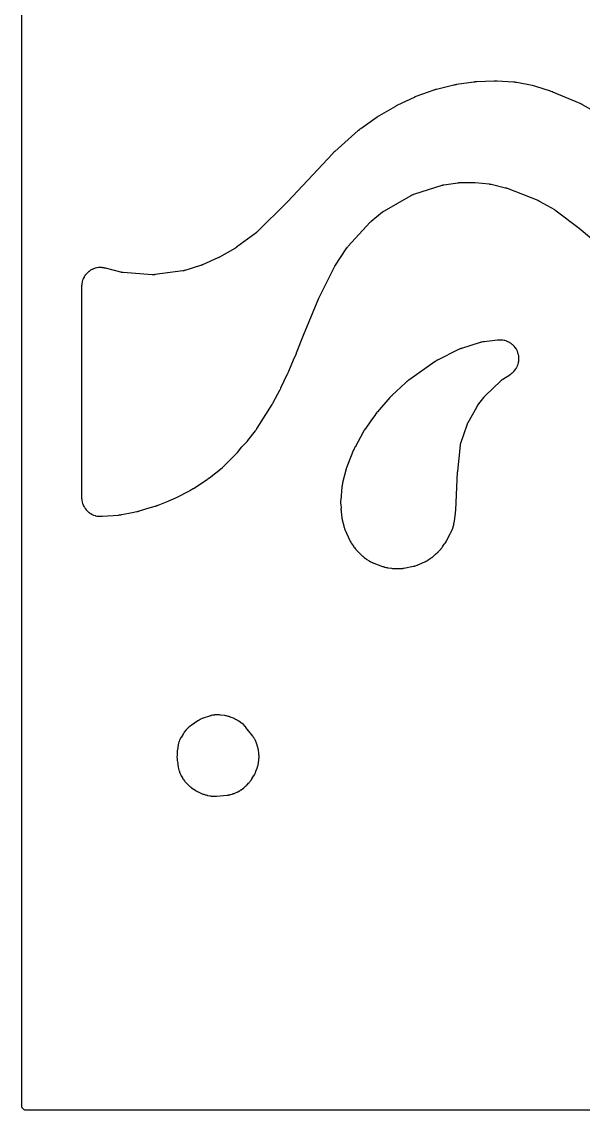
# Model space of a CAD drawing. Header units: millimetres. Extents: x 0 to 300, y 0 to 300.
# Drawn here: x -0.1 to 75, y -0.1 to 145.3 of the extents above; entities that cross this region are included whole.
import ezdxf

# ---------------------------------------------------------------- set-up
doc = ezdxf.new("R2010")
doc.units = ezdxf.units.MM
doc.layers.add('CUT', color=7, linetype='CONTINUOUS')

msp = doc.modelspace()

# ---------------------------------------------------------------- linework, layer by layer
at = {"layer": 'CUT'}
for points in [[(298.5625, -0.0625), (1.4375, -0.0625), (0.5522, -0.0625), (0.4788, -0.0589), (0.4206, -0.0503), (0.3635, -0.036), (0.3082, -0.0162), (0.255, 0.009), (0.2046, 0.0392), (0.1573, 0.0743), (0.1137, 0.1137), (0.0743, 0.1573), (0.0392, 0.2046), (0.009, 0.255), (-0.0162, 0.3082), (-0.036, 0.3635), (-0.0503, 0.4206), (-0.0589, 0.4788), (-0.0625, 0.5522), (-0.0625, 1.4375), (-0.0625, 298.5625)], [(76.4884, 133.3024), (74.8812, 134.1851), (74.8678, 134.1922), (74.78, 134.2376), (74.7664, 134.2444), (74.6549, 134.2985), (74.6411, 134.3049), (74.5511, 134.3458), (74.5372, 134.3519), (70.9004, 135.8933), (70.8885, 135.8982), (70.8111, 135.929), (70.7992, 135.9337), (70.7012, 135.9703), (70.6891, 135.9747), (70.6104, 136.0023), (70.5983, 136.0064), (68.6418, 136.6447), (68.6229, 136.6506), (68.4995, 136.6864), (68.4804, 136.6916), (68.3242, 136.7314), (68.305, 136.7359), (68.1795, 136.7635), (68.1601, 136.7675), (66.1104, 137.148), (66.0927, 137.151), (65.9776, 137.1689), (65.9598, 137.1713), (65.8148, 137.1894), (65.797, 137.1913), (65.681, 137.2023), (65.6632, 137.2037), (63.4805, 137.3437), (63.4648, 137.3445), (63.3627, 137.3484), (63.347, 137.3488), (63.2187, 137.3503), (63.203, 137.3503), (63.1008, 137.3488), (63.0851, 137.3483), (60.7491, 137.2531), (60.7339, 137.2523), (60.6349, 137.2457), (60.6196, 137.2445), (60.4956, 137.2331), (60.4804, 137.2315), (60.3818, 137.2199), (60.3667, 137.2179), (58.0523, 136.8858), (58.0377, 136.8835), (57.9433, 136.8676), (57.9287, 136.8649), (57.8107, 136.842), (57.7962, 136.839), (57.7026, 136.8185), (57.6883, 136.8151), (55.3626, 136.2439), (55.3481, 136.2402), (55.2538, 136.2145), (55.2394, 136.2104), (55.1219, 136.1752), (55.1075, 136.1707), (55.0147, 136.1403), (55.0004, 136.1355), (52.7248, 135.3278), (52.7106, 135.3225), (52.6183, 135.2871), (52.6042, 135.2815), (52.4896, 135.2342), (52.4756, 135.2282), (52.3853, 135.1882), (52.3715, 135.1818), (50.1458, 134.1275), (50.1342, 134.1218), (50.0591, 134.0842), (50.0476, 134.0783), (49.9543, 134.0291), (49.9429, 134.023), (49.8695, 133.9822), (49.8583, 133.9758), (47.7122, 132.7224), (47.7014, 132.716), (47.6317, 132.6733), (47.6211, 132.6666), (47.5347, 132.6112), (47.5242, 132.6043), (47.4564, 132.5588), (47.446, 132.5517), (45.2339, 130.9977), (45.2206, 130.9881), (45.1352, 130.9246), (45.1222, 130.9146), (45.0172, 130.8319), (45.0045, 130.8216), (44.9227, 130.7535), (44.9102, 130.7428), (41.7533, 127.965), (41.7423, 127.9552), (41.672, 127.8901), (41.6613, 127.88), (41.575, 127.7962), (41.5645, 127.7858), (41.4974, 127.7174), (41.4872, 127.7067), (35.4518, 121.2398), (35.443, 121.2305), (35.434, 121.221), (35.4309, 121.2178), (35.4234, 121.21), (35.4202, 121.2067), (35.4165, 121.2028), (35.4133, 121.1995), (35.4057, 121.1918), (35.4029, 121.1889), (35.3967, 121.1827), (35.3879, 121.1739), (35.384, 121.17), (31.3481, 117.1873), (31.3366, 117.1763), (31.3098, 117.1507), (31.2982, 117.1398), (31.2839, 117.1267), (31.2722, 117.1161), (31.2444, 117.0915), (31.2325, 117.0811), (31.2186, 117.0692), (31.2065, 117.059), (31.1779, 117.0354), (31.1656, 117.0254), (31.1504, 117.0133), (31.1379, 117.0035), (31.1085, 116.9809), (31.0959, 116.9714), (28.6547, 115.1632), (28.6437, 115.1552), (28.6179, 115.1367), (28.6068, 115.1288), (28.5932, 115.1194), (28.582, 115.1117), (28.5557, 115.094), (28.5443, 115.0865), (28.5312, 115.0779), (28.5198, 115.0706), (28.4929, 115.0537), (28.4814, 115.0465), (28.4672, 115.0379), (28.4555, 115.0309), (28.4282, 115.0149), (28.4164, 115.008), (26.3539, 113.8362), (26.3443, 113.8309), (26.3219, 113.8185), (26.3123, 113.8133), (26.3006, 113.807), (26.2909, 113.8018), (26.2682, 113.79), (26.2585, 113.785), (26.2472, 113.7794), (26.2374, 113.7745), (26.2145, 113.7632), (26.2047, 113.7585), (26.1926, 113.7527), (26.1827, 113.7481), (26.1595, 113.7374), (26.1495, 113.7329), (24.0774, 112.8092), (24.0652, 112.8038), (24.0366, 112.7916), (24.0243, 112.7864), (24.0093, 112.7802), (23.9969, 112.7753), (23.9679, 112.7639), (23.9555, 112.7591), (23.9411, 112.7537), (23.9286, 112.7491), (23.8993, 112.7385), (23.8868, 112.7341), (23.8714, 112.7288), (23.8587, 112.7246), (23.8291, 112.7149), (23.8164, 112.7109), (21.7382, 112.0662), (21.7291, 112.0634), (21.715, 112.0592), (21.6915, 112.0525), (21.66, 112.044), (21.6319, 112.037), (21.6095, 112.0317), (21.5967, 112.0288), (21.5919, 112.0277), (21.564, 112.022), (21.5017, 112.0104), (21.4642, 112.0042), (21.4515, 112.0024), (21.4421, 112.0011), (17.7346, 111.5091), (17.7232, 111.5077), (17.7077, 111.5058), (17.6619, 111.5015), (17.5854, 111.4963), (17.5515, 111.4946), (17.5176, 111.4943), (17.4409, 111.4949), (17.3949, 111.4965), (17.3794, 111.4974), (17.3679, 111.4982), (13.5064, 111.7789), (13.4962, 111.7797), (13.4806, 111.781), (13.4547, 111.7835), (13.4201, 111.7875), (13.3894, 111.7915), (13.3651, 111.7951), (13.3512, 111.7972), (13.3461, 111.7981), (13.3162, 111.8035), (13.2499, 111.8167), (13.2103, 111.8255), (13.197, 111.8288), (13.1871, 111.8313), (11.122, 112.3647), (11.108, 112.3681), (11.0169, 112.3894), (11.0028, 112.3925), (10.9478, 112.4039), (10.9195, 112.4091), (10.7372, 112.4379), (10.68, 112.4441), (10.4983, 112.4552), (10.4408, 112.4559), (10.2589, 112.4495), (10.2015, 112.4448), (10.0211, 112.421), (9.9644, 112.4107), (9.7871, 112.3697), (9.7317, 112.3541), (9.5591, 112.2963), (9.5055, 112.2754), (9.3392, 112.2014), (9.2878, 112.1754), (9.1294, 112.0858), (9.0807, 112.0551), (8.9317, 111.9507), (8.8862, 111.9154), (8.7478, 111.7972), (8.7059, 111.7577), (8.5795, 111.6268), (8.5415, 111.5835), (8.4282, 111.4411), (8.3946, 111.3944), (8.2955, 111.2417), (8.2665, 111.192), (8.1825, 111.0305), (8.1584, 110.9783), (8.0902, 110.8095), (8.0712, 110.7552), (8.0195, 110.5807), (8.0059, 110.5247), (7.9711, 110.3461), (7.9629, 110.2891), (7.9452, 110.1054), (7.9431, 110.0767), (7.9404, 110.0206), (7.9399, 110.0062), (7.9377, 109.9127), (7.9375, 109.8983), (7.9375, 81.8504), (7.9375, 81.7974), (7.9377, 81.7829), (7.94, 81.6886), (7.9405, 81.6741), (7.9432, 81.6175), (7.9453, 81.5885), (7.9633, 81.4034), (7.9717, 81.346), (8.007, 81.166), (8.0209, 81.1096), (8.0734, 80.9339), (8.0926, 80.8791), (8.1619, 80.7093), (8.1863, 80.6566), (8.2716, 80.4942), (8.3011, 80.4442), (8.4017, 80.2908), (8.4358, 80.2439), (8.5508, 80.101), (8.5893, 80.0575), (8.7175, 79.9264), (8.76, 79.8869), (8.9003, 79.7687), (8.9464, 79.7335), (9.0975, 79.6294), (9.1468, 79.5988), (9.3072, 79.5098), (9.3593, 79.4841), (9.5275, 79.411), (9.5818, 79.3905), (9.7563, 79.334), (9.8123, 79.3188), (9.9915, 79.2794), (10.0487, 79.2697), (10.2308, 79.2478), (10.2887, 79.2437), (10.4747, 79.2395), (10.5037, 79.2395), (10.5603, 79.2409), (10.5748, 79.2415), (10.669, 79.2462), (10.6835, 79.2471), (12.8467, 79.4071), (12.8656, 79.4088), (12.943, 79.417), (12.9436, 79.4171), (12.9665, 79.4195), (12.9672, 79.4196), (12.988, 79.4218), (13.0068, 79.4241), (13.0437, 79.4292), (13.1087, 79.4373), (13.1306, 79.4405), (13.1583, 79.445), (13.1599, 79.4452), (13.1786, 79.4481), (13.3, 79.4687), (13.3186, 79.4722), (14.6921, 79.7509), (15.3132, 79.8757), (15.3268, 79.8786), (15.4148, 79.8984), (15.4283, 79.9016), (15.4497, 79.9069), (15.4616, 79.9098), (15.5366, 79.9286), (15.5382, 79.929), (15.5385, 79.9291), (15.5707, 79.9372), (15.5841, 79.9407), (15.6705, 79.9645), (15.6837, 79.9683), (16.6719, 80.2655), (17.7789, 80.5969), (17.7927, 80.6012), (17.8825, 80.6305), (17.8962, 80.6351), (17.9249, 80.6452), (17.9299, 80.6469), (17.9731, 80.6623), (18.0079, 80.6745), (18.0119, 80.676), (18.0415, 80.6865), (18.0551, 80.6915), (18.1432, 80.7251), (18.1567, 80.7305), (19.2747, 81.1886), (20.215, 81.5725), (20.2274, 81.5777), (20.3074, 81.6125), (20.3196, 81.618), (20.419, 81.6639), (20.4312, 81.6696), (20.4344, 81.6712), (20.4425, 81.675), (20.4545, 81.6807), (20.5321, 81.7186), (20.5439, 81.7246), (22.5276, 82.7509), (22.5413, 82.7582), (22.63, 82.8071), (22.6436, 82.8148), (22.7534, 82.879), (22.7667, 82.8871), (22.8528, 82.9405), (22.8659, 82.9489), (22.8666, 82.9493), (24.7303, 84.174), (24.7318, 84.175), (24.7429, 84.1825), (24.8147, 84.232), (24.8257, 84.2397), (24.9144, 84.3039), (24.9252, 84.3119), (24.9947, 84.3645), (25.0053, 84.3727), (26.7039, 85.7207), (26.7171, 85.7315), (26.8018, 85.8028), (26.8147, 85.8139), (26.9185, 85.9064), (26.9311, 85.9179), (27.0117, 85.9939), (27.0239, 86.0057), (28.5076, 87.4866), (28.5176, 87.4969), (28.5823, 87.5645), (28.5921, 87.5751), (28.6711, 87.6619), (28.6807, 87.6727), (28.742, 87.7434), (28.7513, 87.7544), (29.3633, 88.4953), (29.9027, 89.0683), (29.9124, 89.0789), (29.9749, 89.1485), (29.9843, 89.1593), (30.0606, 89.2485), (30.0698, 89.2596), (30.1289, 89.3321), (30.1378, 89.3433), (31.1522, 90.6522), (31.1608, 90.6636), (31.216, 90.7385), (31.2244, 90.7501), (31.2914, 90.8457), (31.2995, 90.8575), (31.3511, 90.9349), (31.3589, 90.9469), (31.3885, 90.9936), (31.3906, 90.9969), (33.3944, 94.1636), (33.4002, 94.173), (33.44, 94.2385), (33.446, 94.2487), (33.494, 94.3313), (33.4998, 94.3414), (33.5364, 94.4075), (33.5423, 94.4183), (34.4649, 96.1641), (34.4692, 96.1724), (34.4984, 96.2297), (34.5028, 96.2386), (34.538, 96.3107), (34.5422, 96.3195), (34.5691, 96.377), (34.5735, 96.3864), (34.9921, 97.3225), (35.5142, 98.3671), (35.5188, 98.3766), (35.5506, 98.4431), (35.5554, 98.4533), (35.5934, 98.5369), (35.5979, 98.5471), (35.6268, 98.6137), (35.6314, 98.6247), (36.2438, 100.121), (36.5914, 100.8982), (36.5939, 100.9038), (36.6109, 100.943), (36.6135, 100.949), (36.6342, 100.9981), (36.6367, 101.0041), (36.6527, 101.0431), (36.6553, 101.0495), (37.5921, 103.4153), (39.6248, 108.3816), (41.7784, 112.6436), (43.3856, 115.0858), (43.3896, 115.0919), (43.3991, 115.106), (43.4008, 115.1086), (43.4198, 115.1356), (43.4587, 115.189), (43.4723, 115.207), (43.4921, 115.2315), (43.546, 115.2953), (43.5697, 115.3222), (46.4442, 118.4618), (46.4488, 118.4669), (46.4597, 118.4786), (46.4618, 118.4808), (46.4832, 118.503), (46.5272, 118.5468), (46.5425, 118.5616), (46.5644, 118.5815), (46.6235, 118.633), (46.6493, 118.6547), (48.1627, 119.8779), (48.1677, 119.8819), (48.1809, 119.8925), (48.1834, 119.8944), (48.2096, 119.9143), (48.2627, 119.9532), (48.2812, 119.9663), (48.3074, 119.9835), (48.378, 120.0278), (48.4086, 120.0461), (51.9639, 122.0853), (51.9743, 122.0912), (51.9884, 122.099), (52.0308, 122.1211), (52.1023, 122.156), (52.1342, 122.1709), (52.1668, 122.1844), (52.2409, 122.2136), (52.2858, 122.2299), (52.3011, 122.2349), (52.3125, 122.2386), (56.1125, 123.4489), (56.1214, 123.4517), (56.1353, 123.4559), (56.1583, 123.4627), (56.1893, 123.4713), (56.217, 123.4785), (56.239, 123.4839), (56.2516, 123.4869), (56.2563, 123.488), (56.2838, 123.4938), (56.3135, 123.4996), (56.337, 123.5034), (56.3502, 123.5054), (58.2255, 123.7756), (58.2397, 123.7776), (58.273, 123.7818), (58.2872, 123.7835), (58.3046, 123.7855), (58.3189, 123.787), (58.3523, 123.7901), (58.3666, 123.7914), (58.367, 123.7914), (58.3831, 123.7927), (58.3975, 123.7937), (58.4309, 123.7958), (58.4453, 123.7966), (58.4628, 123.7974), (58.4772, 123.7979), (58.5107, 123.7989), (58.5251, 123.7992), (60.3049, 123.8243), (60.3186, 123.8244), (60.3505, 123.8243), (60.3642, 123.8242), (60.3809, 123.8239), (60.3946, 123.8236), (60.4265, 123.8226), (60.43, 123.8225), (60.4549, 123.821), (60.4684, 123.8201), (60.4849, 123.8188), (60.4984, 123.8177), (60.5298, 123.8149), (60.5433, 123.8135), (61.4524, 123.7178), (62.4144, 123.6138), (62.428, 123.6123), (62.4598, 123.6083), (62.4734, 123.6065), (62.49, 123.6042), (62.5036, 123.6022), (62.5261, 123.5988), (62.5316, 123.5978), (62.5636, 123.5919), (62.5774, 123.5892), (62.5941, 123.5859), (62.6078, 123.583), (62.6397, 123.5761), (62.6533, 123.573), (64.5945, 123.12), (64.606, 123.1172), (64.6248, 123.1126), (64.6537, 123.1045), (64.6738, 123.0985), (64.7016, 123.0892), (64.7746, 123.0634), (64.8057, 123.0517), (68.8894, 121.4328), (68.9042, 121.4268), (68.9386, 121.4124), (68.9533, 121.4062), (68.9709, 121.3984), (68.9854, 121.3919), (69.0191, 121.3764), (69.0335, 121.3697), (69.0499, 121.3618), (69.0642, 121.3547), (69.0974, 121.3381), (69.1115, 121.3308), (69.1287, 121.3218), (69.1427, 121.3143), (69.1753, 121.2964), (69.1892, 121.2887), (71.1053, 120.1943), (71.1171, 120.1875), (71.1445, 120.1712), (71.1562, 120.1642), (71.1704, 120.1555), (71.182, 120.1483), (71.2089, 120.1313), (71.2204, 120.1239), (71.2335, 120.1153), (71.2448, 120.1077), (71.2712, 120.0899), (71.2825, 120.0821), (71.2961, 120.0726), (71.3072, 120.0647), (71.3331, 120.0461), (71.3441, 120.038), (74.4389, 117.7325), (76.0837, 116.3148)]]:
    msp.add_lwpolyline(points, dxfattribs=at)
for points in [[(42.779, 78.6744), (42.7957, 78.6011), (42.7985, 78.5894), (42.9552, 77.9632), (42.9585, 77.9507), (42.9805, 77.8703), (42.984, 77.858), (42.9982, 77.8099), (43.0061, 77.7854), (43.0603, 77.6277), (43.0691, 77.6036), (43.0875, 77.5569), (43.0923, 77.545), (43.1244, 77.4679), (43.1295, 77.4562), (43.1551, 77.3981), (43.158, 77.3912), (43.1646, 77.3757), (43.7252, 76.1096), (43.7308, 76.0974), (43.7678, 76.0186), (43.7736, 76.0066), (43.7969, 75.9597), (43.8094, 75.936), (43.8937, 75.7838), (43.9072, 75.7607), (43.9346, 75.7161), (43.9417, 75.7048), (43.9889, 75.6317), (43.9963, 75.6205), (43.9964, 75.6203), (44.2596, 75.2318), (44.2677, 75.2201), (44.3213, 75.1448), (44.3297, 75.1334), (44.363, 75.0889), (44.3806, 75.0666), (44.4982, 74.9241), (44.5168, 74.9027), (44.5541, 74.8616), (44.5638, 74.8512), (44.6275, 74.7843), (44.6375, 74.7741), (45.4855, 73.9253), (45.489, 73.9218), (45.5017, 73.9095), (45.585, 73.8308), (45.598, 73.8189), (45.6494, 73.7732), (45.6765, 73.7505), (45.8563, 73.6086), (45.8846, 73.5875), (45.941, 73.5482), (45.9556, 73.5383), (46.0514, 73.4755), (46.0663, 73.466), (46.3689, 73.2802), (46.3816, 73.2727), (46.4644, 73.2246), (46.4772, 73.2173), (46.5277, 73.1897), (46.5472, 73.1796), (46.5696, 73.1674), (46.5958, 73.154), (46.7681, 73.0708), (46.795, 73.0587), (46.8479, 73.0363), (46.8615, 73.0307), (46.9506, 72.9956), (46.9643, 72.9904), (48.1504, 72.5557), (48.1633, 72.5512), (48.2015, 72.5382), (48.2062, 72.5364), (48.2217, 72.5309), (48.3228, 72.4967), (48.3384, 72.4916), (48.3997, 72.4727), (48.4313, 72.4639), (48.6383, 72.4122), (48.6704, 72.4051), (48.7333, 72.393), (48.7495, 72.3901), (48.8548, 72.3728), (48.871, 72.3704), (49.3463, 72.3057), (49.3629, 72.3037), (49.4711, 72.2921), (49.4878, 72.2905), (49.624, 72.2797), (49.6407, 72.2786), (49.7494, 72.273), (49.7661, 72.2723), (50.3074, 72.2596), (50.3236, 72.2594), (50.429, 72.2598), (50.4452, 72.2601), (50.5084, 72.262), (50.5408, 72.2638), (50.7507, 72.2816), (50.7829, 72.2852), (50.8455, 72.294), (50.8616, 72.2964), (50.9655, 72.3138), (50.9815, 72.3167), (52.2905, 72.572), (52.3083, 72.5757), (52.423, 72.6017), (52.4406, 72.606), (52.5089, 72.6237), (52.5437, 72.6338), (52.7673, 72.7062), (52.8014, 72.7184), (52.8671, 72.7442), (52.8838, 72.751), (52.992, 72.7973), (53.0086, 72.8046), (53.9063, 73.2207), (53.9178, 73.2262), (53.9922, 73.2626), (54.0036, 73.2683), (54.0478, 73.2912), (54.0702, 73.3033), (54.2121, 73.3843), (54.2552, 73.4115), (54.3897, 73.5042), (54.4103, 73.5191), (54.4501, 73.5491), (54.4602, 73.5569), (54.485, 73.5765), (54.5105, 73.5913), (54.5376, 73.608), (54.7081, 73.7197), (54.7594, 73.7573), (54.9172, 73.8864), (54.9413, 73.9072), (54.9872, 73.949), (54.9988, 73.9598), (55.0734, 74.0315), (55.0847, 74.0426), (55.2221, 74.1818), (55.4494, 74.3689), (55.4634, 74.3808), (55.5532, 74.4595), (55.5669, 74.4718), (55.6193, 74.5207), (55.6454, 74.5466), (55.8098, 74.7197), (55.8343, 74.7471), (55.8803, 74.802), (55.8919, 74.8163), (55.9659, 74.9101), (55.977, 74.9247), (56.0992, 75.0899), (56.145, 75.1449), (56.1759, 75.1855), (56.2696, 75.3199), (56.272, 75.3236), (56.4376, 75.5474), (56.4452, 75.5579), (56.4941, 75.6271), (56.5015, 75.6379), (56.53, 75.6801), (56.5441, 75.702), (56.6326, 75.8464), (56.6458, 75.869), (56.6705, 75.9135), (56.6767, 75.925), (56.7162, 75.9999), (56.7221, 76.0115), (57.0171, 76.6024), (57.1914, 76.9043), (57.1969, 76.914), (57.2344, 76.9819), (57.2399, 76.9921), (57.2637, 77.0371), (57.2747, 77.059), (57.3405, 77.197), (57.3502, 77.2185), (57.3664, 77.2561), (57.3707, 77.2663), (57.3997, 77.3375), (57.4042, 77.3489), (57.5244, 77.662), (57.5302, 77.6778), (57.5661, 77.7796), (57.5714, 77.7954), (57.5912, 77.8571), (57.6005, 77.8891), (57.6551, 78.098), (57.6626, 78.1304), (57.6755, 78.194), (57.6786, 78.2104), (57.6971, 78.3168), (57.6997, 78.3332), (57.887, 79.6198), (57.8889, 79.6337), (57.8999, 79.7242), (57.9014, 79.7382), (57.9126, 79.8522), (57.9138, 79.8661), (57.9206, 79.9571), (57.9215, 79.9711), (57.9249, 80.0388), (57.9251, 80.0409), (57.9265, 80.0613), (58.1863, 85.1574), (58.1865, 85.1622), (58.1872, 85.1735), (58.1875, 85.1784), (58.1882, 85.19), (58.1886, 85.196), (58.1895, 85.2098), (58.1899, 85.2158), (58.1905, 85.2227), (58.1909, 85.2287), (58.1921, 85.2426), (58.1925, 85.2478), (58.1935, 85.259), (58.1951, 85.2751), (58.1958, 85.2821), (58.5574, 88.7457), (58.5589, 88.7587), (58.561, 88.7762), (58.5687, 88.8279), (58.584, 88.9136), (58.5915, 88.9513), (58.6008, 88.9886), (58.6234, 89.0727), (58.6385, 89.1227), (58.6441, 89.1394), (58.6483, 89.1518), (59.4603, 91.4751), (59.4635, 91.4842), (59.4686, 91.4982), (59.4772, 91.5212), (59.4893, 91.5519), (59.5005, 91.5789), (59.5097, 91.6003), (59.515, 91.6125), (59.517, 91.617), (59.5292, 91.643), (59.5573, 91.7006), (59.5748, 91.7347), (59.581, 91.7461), (59.5856, 91.7545), (60.7406, 93.8351), (60.7483, 93.8487), (60.7665, 93.8801), (60.7744, 93.8935), (60.7842, 93.9098), (60.7923, 93.9231), (60.8116, 93.9539), (60.8199, 93.967), (60.8297, 93.982), (60.8382, 93.995), (60.8433, 94.0025), (60.8459, 94.0062), (60.8567, 94.0217), (60.8657, 94.0344), (60.887, 94.0639), (60.8963, 94.0764), (61.6688, 95.1054), (61.6743, 95.1126), (61.6828, 95.1238), (61.6972, 95.1421), (61.7169, 95.1664), (61.7347, 95.1878), (61.749, 95.2044), (61.7573, 95.2139), (61.7604, 95.2174), (61.7788, 95.2376), (61.8204, 95.2817), (61.8458, 95.3077), (61.8546, 95.3163), (61.8611, 95.3226), (63.9388, 97.3183), (63.947, 97.3261), (63.958, 97.3364), (63.9916, 97.3663), (64.0487, 97.4147), (64.0744, 97.4356), (64.1008, 97.4556), (64.1614, 97.4996), (64.1984, 97.5251), (64.2111, 97.5334), (64.2205, 97.5394), (65.1602, 98.136), (65.1727, 98.1442), (65.2534, 98.1983), (65.2658, 98.2067), (65.3134, 98.2404), (65.3374, 98.2583), (65.4881, 98.3766), (65.5333, 98.4158), (65.6696, 98.5467), (65.7106, 98.5902), (65.8332, 98.734), (65.8697, 98.7813), (65.9774, 98.9366), (66.009, 98.9874), (66.1007, 99.1526), (66.1271, 99.2062), (66.2019, 99.3798), (66.2228, 99.4358), (66.28, 99.6159), (66.2953, 99.6737), (66.3342, 99.8586), (66.3436, 99.9177), (66.364, 100.1056), (66.3675, 100.1652), (66.3691, 100.3542), (66.3666, 100.4139), (66.3494, 100.6021), (66.341, 100.6613), (66.3051, 100.8469), (66.2908, 100.9049), (66.2367, 101.086), (66.2167, 101.1423), (66.1448, 101.3171), (66.1193, 101.3712), (66.0304, 101.5379), (65.9997, 101.5892), (65.8946, 101.7463), (65.8589, 101.7943), (65.7387, 101.9401), (65.6984, 101.9843), (65.5643, 102.1174), (65.5199, 102.1574), (65.3732, 102.2765), (65.3249, 102.3118), (65.1671, 102.4158), (65.1156, 102.4461), (64.9482, 102.5339), (64.8939, 102.559), (64.7187, 102.6296), (64.6622, 102.6491), (64.4807, 102.702), (64.4226, 102.7158), (64.2368, 102.7503), (64.1775, 102.7583), (63.9892, 102.7742), (63.9294, 102.7762), (63.7379, 102.7732), (63.708, 102.772), (63.6497, 102.7682), (63.6348, 102.767), (63.5381, 102.7583), (63.5232, 102.7567), (61.7496, 102.5513), (61.7484, 102.5512), (61.7345, 102.5494), (61.6447, 102.5369), (61.6309, 102.5348), (61.5772, 102.526), (61.5497, 102.5209), (61.3724, 102.4834), (61.3452, 102.477), (61.2925, 102.4633), (61.279, 102.4596), (61.1919, 102.4347), (61.1785, 102.4307), (58.7197, 101.6665), (58.7081, 101.6628), (58.6332, 101.6378), (58.6218, 101.6339), (58.577, 101.618), (58.5543, 101.6094), (58.5365, 101.6022), (58.5245, 101.5976), (58.378, 101.5386), (58.3557, 101.5291), (58.3124, 101.5096), (58.3014, 101.5044), (58.2301, 101.4705), (58.2191, 101.4652), (55.6002, 100.1543), (55.5908, 100.1495), (55.5254, 100.1153), (55.5157, 100.1101), (55.4733, 100.0869), (55.453, 100.0753), (55.3709, 100.0262), (55.3282, 100.0007), (55.3092, 99.9889), (55.2765, 99.9677), (55.2677, 99.9619), (55.2072, 99.9211), (55.1974, 99.9143), (51.6405, 97.4128), (51.6236, 97.4005), (51.5156, 97.3188), (51.4992, 97.3059), (51.3673, 97.1987), (51.3514, 97.1853), (51.3447, 97.1795), (51.336, 97.1724), (51.32, 97.1589), (51.218, 97.0698), (51.2025, 97.0558), (49.3904, 95.3584), (49.3798, 95.3481), (49.3112, 95.2807), (49.3008, 95.2702), (49.2169, 95.1835), (49.2068, 95.1727), (49.1417, 95.102), (49.1318, 95.091), (47.4615, 93.1845), (47.4513, 93.1726), (47.3865, 93.0945), (47.3767, 93.0824), (47.2978, 92.9824), (47.2892, 92.9711), (47.2739, 92.9517), (47.2644, 92.9392), (47.2033, 92.8572), (47.194, 92.8444), (46.5795, 91.9723), (45.8113, 90.8855), (45.8015, 90.8713), (45.7394, 90.7778), (45.7301, 90.7633), (45.7134, 90.7366), (45.7073, 90.7271), (45.6333, 90.6082), (45.6244, 90.5935), (45.5682, 90.4971), (45.5598, 90.4821), (44.4724, 88.4886), (44.4644, 88.4733), (44.4134, 88.3732), (44.4058, 88.3577), (44.3919, 88.3282), (44.3455, 88.2304), (44.3384, 88.2148), (44.2933, 88.1122), (44.2866, 88.0963), (43.473, 86.0903), (43.466, 86.0723), (43.4226, 85.9544), (43.4162, 85.9361), (43.4022, 85.894), (43.4012, 85.8912), (43.3897, 85.8565), (43.3665, 85.7865), (43.3647, 85.7809), (43.3516, 85.7415), (43.3459, 85.723), (43.3102, 85.6024), (43.305, 85.5838), (42.811, 83.6897), (42.8081, 83.678), (42.7897, 83.6013), (42.787, 83.5895), (42.7769, 83.5432), (42.7722, 83.5194), (42.7449, 83.3643), (42.7412, 83.3403), (42.7349, 83.2934), (42.7334, 83.2813), (42.7244, 83.203), (42.7232, 83.191), (42.5566, 81.4143), (42.5554, 81.4005), (42.5491, 81.3106), (42.5483, 81.2967), (42.5457, 81.2426), (42.5451, 81.2149), (42.5449, 81.0347), (42.5455, 81.0069), (42.5479, 80.9528), (42.5487, 80.9389), (42.5549, 80.849), (42.556, 80.8352), (42.5998, 80.3575), (42.5986, 80.332), (42.598, 80.3139), (42.596, 80.1966), (42.5959, 80.1785), (42.5968, 80.1081), (42.5984, 80.072), (42.6154, 79.8381), (42.6191, 79.8022), (42.6285, 79.7324), (42.6312, 79.7145), (42.6502, 79.5987), (42.6534, 79.581), (42.6866, 79.4117), (42.7184, 79.0649), (42.7195, 79.0541), (42.7278, 78.9786), (42.7291, 78.9674), (42.7355, 78.918), (42.739, 78.8943), (42.7641, 78.7468), (42.7684, 78.7242), (42.7766, 78.685)], [(20.691, 47.424), (20.6896, 47.4089), (20.6848, 47.3499), (20.6832, 47.3197), (20.6775, 47.1255), (20.6787, 47.0649), (20.6926, 46.8711), (20.6956, 46.8409), (20.7028, 46.7822), (20.7048, 46.7671), (20.7193, 46.6697), (20.7217, 46.6547), (20.7842, 46.2966), (20.8101, 45.9794), (20.8115, 45.9645), (20.8218, 45.8679), (20.8236, 45.853), (20.8312, 45.7951), (20.8359, 45.7656), (20.8704, 45.577), (20.8841, 45.5188), (20.9365, 45.3371), (20.9559, 45.2806), (21.001, 45.168), (21.006, 45.1493), (21.0218, 45.0989), (21.079, 44.9419), (21.0992, 44.893), (21.1709, 44.7395), (21.1826, 44.7159), (21.2065, 44.6701), (21.2127, 44.6584), (21.2541, 44.5832), (21.2606, 44.5717), (21.4124, 44.3097), (21.4211, 44.2951), (21.4792, 44.2011), (21.4884, 44.1868), (21.5248, 44.1314), (21.5443, 44.1035), (21.6759, 43.9262), (21.6969, 43.8995), (21.7394, 43.8485), (21.7505, 43.8356), (21.8236, 43.7528), (21.835, 43.7402), (22.0033, 43.5602), (22.128, 43.4268), (22.139, 43.4154), (22.2115, 43.3419), (22.2228, 43.3307), (22.2675, 43.2878), (22.2909, 43.2663), (22.4469, 43.1314), (22.4715, 43.1113), (22.5205, 43.0733), (22.5331, 43.0637), (22.6163, 43.0026), (22.6292, 42.9933), (23.0555, 42.6972), (23.0677, 42.6889), (23.1476, 42.6362), (23.16, 42.6283), (23.2087, 42.5978), (23.2341, 42.5829), (23.4011, 42.4896), (23.4272, 42.4759), (23.4787, 42.4504), (23.492, 42.444), (23.5787, 42.4037), (23.5921, 42.3976), (24.0394, 42.2027), (24.0539, 42.1966), (24.1485, 42.1583), (24.1632, 42.1526), (24.2206, 42.1311), (24.2503, 42.1209), (24.4448, 42.0594), (24.475, 42.0507), (24.5344, 42.0353), (24.5496, 42.0315), (24.6491, 42.0085), (24.6644, 42.0051), (24.7056, 41.9967), (24.7682, 41.982), (24.7831, 41.9787), (25.0499, 41.9228), (25.0645, 41.9199), (25.1594, 41.9025), (25.1741, 41.9), (25.2313, 41.891), (25.2608, 41.8871), (25.45, 41.8667), (25.4786, 41.865), (25.4878, 41.8641), (25.5466, 41.8609), (25.7353, 41.8599), (25.7647, 41.8605), (25.8222, 41.863), (25.8369, 41.8638), (25.9323, 41.8704), (25.947, 41.8716), (27.3941, 42.0065), (27.4086, 42.008), (27.5027, 42.0191), (27.5171, 42.021), (27.5734, 42.029), (27.6022, 42.0338), (27.7855, 42.0691), (27.8421, 42.0829), (28.0212, 42.1358), (28.0489, 42.1447), (28.1027, 42.1635), (28.1164, 42.1684), (28.205, 42.2018), (28.2185, 42.2071), (28.2218, 42.2084), (28.308, 42.2433), (28.5785, 42.3527), (28.5953, 42.3598), (28.7036, 42.4075), (28.7202, 42.4151), (28.7843, 42.4457), (28.8167, 42.4623), (29.0236, 42.577), (29.0549, 42.5956), (29.1148, 42.6337), (29.13, 42.6437), (29.2279, 42.7102), (29.2429, 42.7207), (29.5481, 42.9419), (29.5595, 42.9504), (29.633, 43.0064), (29.6442, 43.0151), (29.6875, 43.0498), (29.7093, 43.0681), (29.8479, 43.1901), (29.8688, 43.2094), (29.9086, 43.248), (29.9187, 43.258), (29.9835, 43.3238), (29.9934, 43.3341), (30.3009, 43.6616), (30.3114, 43.673), (30.3785, 43.7483), (30.3887, 43.76), (30.4279, 43.8063), (30.4473, 43.8305), (30.5694, 43.9909), (30.5876, 44.0161), (30.6217, 44.0662), (30.6303, 44.0791), (30.685, 44.1638), (30.6932, 44.177), (30.969, 44.6298), (30.9766, 44.6426), (31.0248, 44.7264), (31.0321, 44.7394), (31.0598, 44.7904), (31.0734, 44.8169), (31.1571, 44.9912), (31.1693, 45.0183), (31.1918, 45.0719), (31.1974, 45.0857), (31.2327, 45.1757), (31.238, 45.1896), (31.3981, 45.6302), (31.4035, 45.6457), (31.4371, 45.7468), (31.4421, 45.7624), (31.4607, 45.8237), (31.4693, 45.8553), (31.5198, 46.0623), (31.5267, 46.0944), (31.5384, 46.1573), (31.5412, 46.1735), (31.5579, 46.2787), (31.5603, 46.295), (31.6227, 46.7725), (31.6242, 46.7854), (31.6333, 46.8691), (31.6346, 46.882), (31.639, 46.9324), (31.6407, 46.9583), (31.6479, 47.1242), (31.6479, 47.176), (31.6408, 47.3419), (31.6392, 47.3678), (31.6348, 47.4182), (31.6336, 47.4311), (31.6245, 47.5148), (31.623, 47.5277), (31.6226, 47.5309), (31.622, 47.5369), (31.6109, 47.6411), (31.609, 47.6571), (31.5608, 48.0167), (31.5584, 48.0327), (31.5417, 48.1365), (31.5389, 48.1524), (31.5271, 48.2144), (31.5203, 48.246), (31.4701, 48.45), (31.4615, 48.4812), (31.4432, 48.5416), (31.4383, 48.557), (31.405, 48.6568), (31.3997, 48.672), (31.3976, 48.6778), (31.2497, 49.0845), (31.2442, 49.0991), (31.2071, 49.1933), (31.2012, 49.2077), (31.1775, 49.2637), (31.1646, 49.2921), (31.0773, 49.4716), (31.0472, 49.5261), (30.9417, 49.6956), (30.9246, 49.7216), (30.8898, 49.7715), (30.8807, 49.7842), (30.8207, 49.8657), (30.8113, 49.8781), (29.8925, 51.061), (29.8826, 51.0734), (29.8174, 51.1529), (29.8072, 51.165), (29.7667, 51.2118), (29.7454, 51.2352), (29.6047, 51.3814), (29.5585, 51.4247), (29.4032, 51.5553), (29.3784, 51.575), (29.3291, 51.6122), (29.3163, 51.6216), (29.2326, 51.6814), (29.2195, 51.6904), (28.8375, 51.9482), (28.8235, 51.9574), (28.7317, 52.0157), (28.7175, 52.0245), (28.6614, 52.0579), (28.6322, 52.0743), (28.4396, 52.175), (28.4095, 52.1897), (28.3501, 52.2167), (28.3348, 52.2234), (28.2345, 52.2656), (28.219, 52.2719), (27.7822, 52.4415), (27.7741, 52.4447), (27.7574, 52.4509), (27.6485, 52.4896), (27.6316, 52.4953), (27.5656, 52.5165), (27.5314, 52.5264), (27.3077, 52.584), (27.273, 52.5918), (27.205, 52.6051), (27.1875, 52.6082), (27.0734, 52.627), (27.0558, 52.6296), (26.5106, 52.7027), (26.4931, 52.7048), (26.3787, 52.7168), (26.3611, 52.7183), (26.2923, 52.7235), (26.2569, 52.725), (26.0271, 52.7286), (25.9918, 52.7281), (25.9228, 52.7251), (25.9052, 52.724), (25.9004, 52.7237), (25.8836, 52.7229), (25.8661, 52.7218), (25.7525, 52.7131), (25.7351, 52.7115), (25.6756, 52.7052), (25.6594, 52.7033), (25.5542, 52.6892), (25.538, 52.6868), (25.4751, 52.6766), (25.443, 52.6705), (25.2356, 52.6253), (25.2353, 52.6253), (25.2348, 52.6251), (25.2028, 52.6173), (25.1409, 52.6004), (25.1251, 52.5959), (25.0229, 52.5648), (25.0072, 52.5599), (24.1844, 52.2855), (24.1712, 52.281), (24.0863, 52.2505), (24.0733, 52.2456), (24.0227, 52.2261), (23.997, 52.2155), (23.834, 52.1438), (23.7843, 52.1191), (23.6287, 52.0327), (23.6047, 52.0187), (23.5585, 51.9902), (23.5468, 51.9827), (23.4711, 51.9335), (23.4596, 51.9258), (22.5581, 51.3097), (22.5464, 51.3014), (22.4706, 51.2469), (22.459, 51.2384), (22.4143, 51.2046), (22.3918, 51.1867), (22.2485, 51.0671), (22.2269, 51.0482), (22.1856, 51.0102), (22.1751, 51.0004), (22.1079, 50.9356), (22.0977, 50.9255), (21.9869, 50.8134), (21.9748, 50.8008), (21.8973, 50.7177), (21.8856, 50.7048), (21.8405, 50.6536), (21.8182, 50.6267), (21.6785, 50.4478), (21.6578, 50.4196), (21.619, 50.3635), (21.6093, 50.349), (21.5474, 50.2537), (21.5381, 50.2389), (21.2208, 49.7174), (21.2137, 49.7054), (21.1683, 49.6268), (21.1615, 49.6146), (21.1354, 49.5668), (21.1226, 49.542), (21.0442, 49.3813), (21.0221, 49.33), (20.9599, 49.165), (20.9426, 49.1119), (20.8953, 48.9394), (20.8886, 48.9123), (20.8766, 48.8592), (20.8737, 48.8455), (20.8559, 48.7566), (20.8533, 48.7429), (20.7349, 48.0708), (20.7328, 48.0582), (20.7201, 47.976), (20.7183, 47.9633), (20.7117, 47.9137), (20.7089, 47.8883), (20.6942, 47.7248), (20.6919, 47.6737), (20.6912, 47.5096), (20.6917, 47.484), (20.6932, 47.445)]]:
    msp.add_lwpolyline(points, close=True, dxfattribs=at)

doc.saveas('drawing.dxf')
